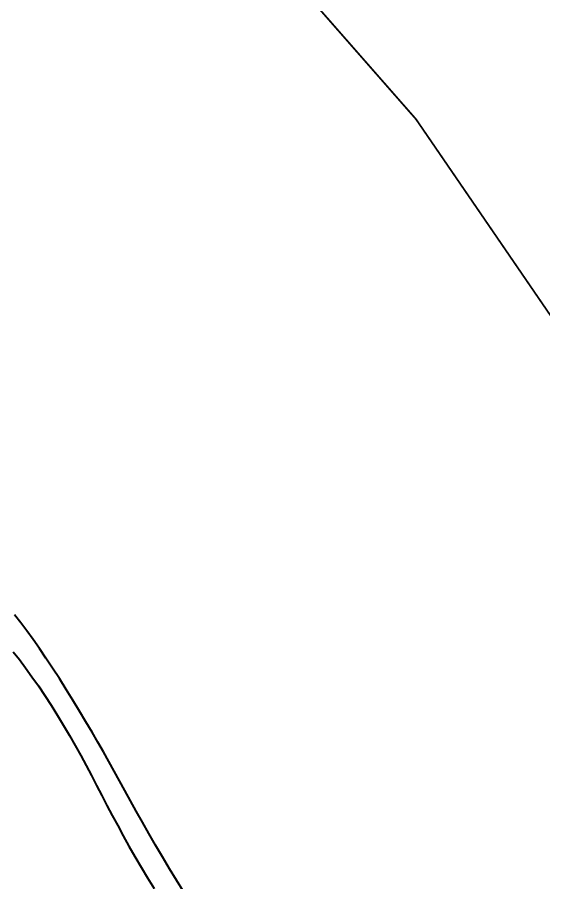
# Model space of a CAD drawing. Header units: metres. Extents: x 561401 to 594056, y 8460144 to 8508504.
# Drawn here: x 572132.2 to 572191.7, y 8462361 to 8462458.7 of the extents above; entities that cross this region are included whole.
import ezdxf

# ---------------------------------------------------------------- set-up
doc = ezdxf.new("R2010")
doc.units = ezdxf.units.M
doc.layers.add('1.1. VIA EXISTENTE', color=252, linetype='Continuous')
doc.layers.add('1.2. AFECTADOS BASE GRAFICA ESTATAL NO INSCRITO', color=30, linetype='Continuous')

msp = doc.modelspace()

# ---------------------------------------------------------------- linework, layer by layer
at = {"layer": '1.1. VIA EXISTENTE', "color": 253, "linetype": 'Continuous', "lineweight": 40, "ltscale": 0.2, "true_color": 0x84a4a6}
for points in [[(572151.011, 8462360.033), (572150.21, 8462361.308), (572149.413, 8462362.615), (572148.625, 8462363.939), (572147.851, 8462365.264), (572147.098, 8462366.576), (572146.372, 8462367.859), (572145.679, 8462369.099), (572145.022, 8462370.286), (572144.393, 8462371.426), (572143.784, 8462372.534), (572143.184, 8462373.622), (572142.585, 8462374.703), (572141.976, 8462375.79), (572141.347, 8462376.895), (572140.69, 8462378.031), (572139.997, 8462379.207), (572139.273, 8462380.412), (572138.527, 8462381.634), (572137.767, 8462382.856), (572137, 8462384.065), (572136.234, 8462385.246), (572135.477, 8462386.385), (572134.738, 8462387.468), (572134.022, 8462388.485), (572133.321, 8462389.446), (572132.627, 8462390.365), (572131.93, 8462391.255)], [(572131.777, 8462387.075), (572132.471, 8462386.206), (572133.18, 8462385.274), (572133.9, 8462384.282), (572134.626, 8462383.242), (572135.352, 8462382.162), (572136.072, 8462381.052), (572136.781, 8462379.923), (572137.473, 8462378.782), (572138.144, 8462377.642), (572138.788, 8462376.508), (572139.41, 8462375.38), (572140.015, 8462374.257), (572140.607, 8462373.136), (572141.193, 8462372.014), (572141.778, 8462370.889), (572142.366, 8462369.76), (572142.963, 8462368.622), (572143.575, 8462367.475), (572144.203, 8462366.319), (572144.851, 8462365.153), (572145.521, 8462363.977), (572146.215, 8462362.792), (572146.937, 8462361.597), (572147.689, 8462360.394)]]:
    msp.add_lwpolyline(points, dxfattribs=at)
at = {"layer": '1.2. AFECTADOS BASE GRAFICA ESTATAL NO INSCRITO', "color": 64, "linetype": 'Continuous', "lineweight": -3, "const_width": 0.2}
msp.add_lwpolyline([(572339.819, 8462116.165), (572340.981, 8462150.199), (572323.541, 8462181.813), (572318.294, 8462188.214), (572309.952, 8462203.875), (572312.227, 8462214.232), (572320.569, 8462228.882), (572309.699, 8462254.395), (572294.785, 8462269.046), (572279.365, 8462298.094), (572245.224, 8462352.268), (572218.409, 8462384.672), (572197.429, 8462417.763), (572177.25, 8462447.198), (572163.8, 8462462.527)], dxfattribs=at)

doc.saveas('drawing.dxf')
